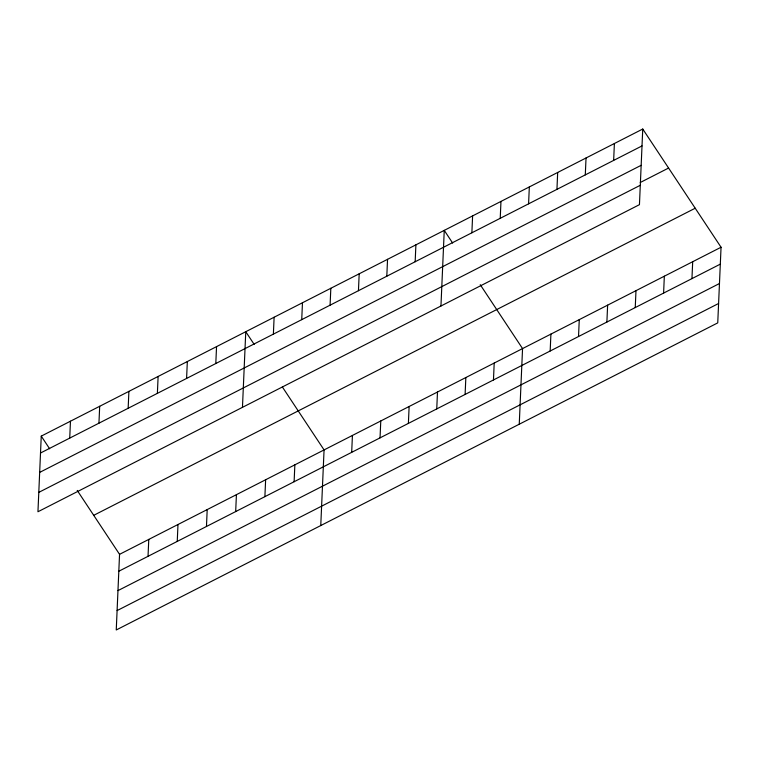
<?xml version="1.0" encoding="UTF-8"?>
<svg xmlns="http://www.w3.org/2000/svg" width="759" height="759" viewBox="0 0 759 759"><rect width="100%" height="100%" fill="white"/><g stroke="black" fill="none" stroke-linecap="round" stroke-linejoin="round"><path stroke-width="1.14" d="M41.252 436.121L37.95 511.756L639.448 204.664L642.75 129.03L41.252 436.121L49.648 448.797M69.733 438.104L70.464 421.207M98.945 423.19L99.685 406.293M77.238 490.437L119.552 554.336L116.25 629.97L717.748 322.879L721.05 247.244L642.75 129.03M128.157 408.276L128.897 391.378M148.033 556.319L148.773 539.412M157.379 393.361L158.119 376.455M177.245 541.395L177.986 524.497M186.591 378.447L187.331 361.54M206.467 526.48L207.198 509.583M215.803 363.523L216.543 346.626M235.679 511.566L236.419 494.669M242.463 407.346L245.764 331.711L254.161 344.387M264.891 496.652L265.631 479.754M273.382 334.131L274.113 317.234M294.113 481.737L294.853 464.84M301.731 319.653L302.471 302.756M330.089 305.175L330.829 288.278M320.763 525.56L324.065 449.916L282.376 386.986M358.447 290.706L359.187 273.8M351.683 452.345L352.423 435.438M386.805 276.229L387.545 259.322M380.041 437.867L380.771 420.97M415.164 261.751L415.894 244.844M408.389 423.389L409.129 406.492M440.951 306.01L444.252 230.375L452.649 243.051M436.748 408.911L437.488 392.014M471.87 232.795L472.61 215.898M465.106 394.433L465.846 377.536M500.228 218.317L500.968 201.42M493.464 379.955L494.204 363.058M528.587 203.839L529.327 186.942M519.251 424.215L522.553 348.58L480.238 284.691M556.945 189.361L557.675 172.464M550.171 351L550.911 334.102M585.293 174.883L586.033 157.986M578.529 336.522L579.269 319.624M613.651 160.405L614.392 143.508M606.887 322.053L607.627 305.146M635.245 307.575L635.985 290.669M663.603 293.097L664.334 276.191M691.952 278.619L692.692 261.713M40.512 453.019L642.01 145.927M39.667 472.402L641.165 165.31M640.235 182.521L668.584 168.043M38.794 492.373L640.292 185.281M93.718 515.323L695.206 208.232M119.552 554.336L721.05 247.244M118.821 571.233L720.31 264.141M117.968 590.616L719.466 283.524M117.095 610.587L718.593 303.496"/></g></svg>
